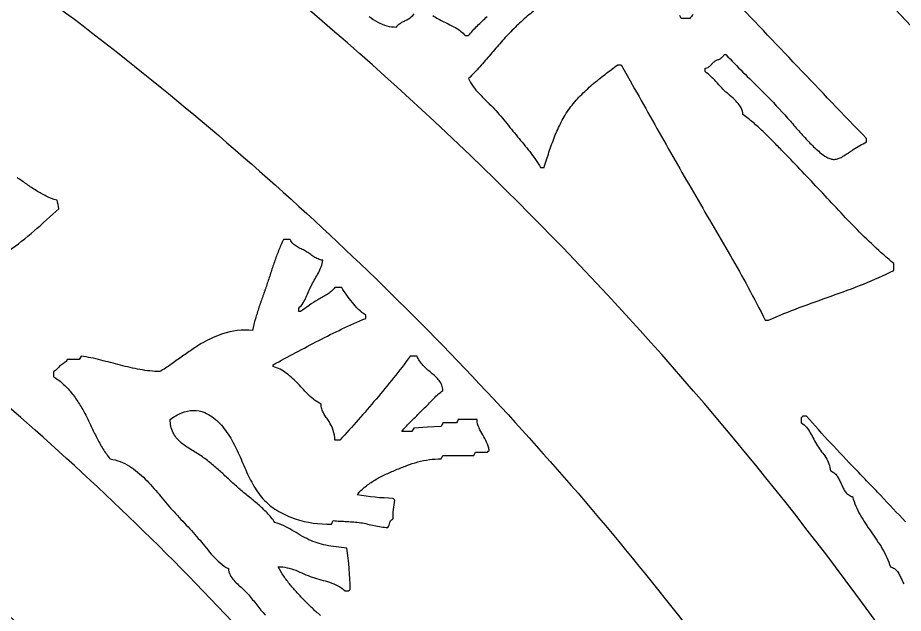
# Model space of a CAD drawing. Header units: millimetres. Extents: x 2100 to 2630, y 15240 to 16970.
# Drawn here: x 2214 to 2305.1, y 16315 to 16376.3 of the extents above; entities that cross this region are included whole.
import ezdxf

# ---------------------------------------------------------------- set-up
doc = ezdxf.new("R2010")
doc.units = ezdxf.units.MM

msp = doc.modelspace()

# ---------------------------------------------------------------- linework, layer by layer
for points in [[(2179.438, 16402.526, -0.052772), (2238.033, 16361.194, -0.051037), (2285.236, 16310.424, -0.048688), (2319.793, 16254.023, -0.056875), (2345.469, 16181.157, -0.051033), (2353.978, 16112.359, -0.049847), (2348.664, 16044.834, -0.052789)], [(2118.127, 15753.25), (2118.127, 15758.872), (2118.127, 15764.494, 0.006207), (2126.564, 15767.199, 0.037307), (2175.541, 15787.748, 0.039797), (2223.793, 15817.425, 0.042279), (2269.214, 15856.902, 0.038559), (2304.304, 15899.099, 0.042289), (2334.835, 15950.959, 0.038553), (2354.705, 16002.116, 0.03607), (2365.975, 16052.21, 0.039805), (2369.915, 16108.72, 0.043526), (2363.917, 16170.374, 0.036066), (2350.911, 16220.045, 0.037311), (2330.091, 16268.908, 0.041037), (2299.09, 16318.416, 0.037313), (2264.226, 16358.485, 0.038551), (2222.359, 16393.968, 0.038553)], [(2312.567, 16043.97, 0.054595), (2318.728, 16110.163, 0.052737), (2310.934, 16173.885, 0.048961), (2291.899, 16230.391, 0.048955), (2262.24, 16282.117, 0.057105), (2215.745, 16333.807, 0.051458), (2164.779, 16370.286, 0.039251), (2121.493, 16390.659, 0.001897)], [(2295.592, 16386.037, -0.035602), (2332.609, 16343.563, -0.036871), (2364.194, 16294.501, -0.035594), (2387.532, 16243.222, -0.0356), (2403.36, 16189.15, -0.041956), (2411.946, 16123.328, -0.036874), (2410.319, 16065.001, -0.038137), (2399.642, 16005.596, -0.038148)], [(2291.219, 16345.142, -0.01465), (2294.377, 16346.432, -0.001491), (2297.653, 16347.616, 0.00709), (2300.972, 16348.858, 0.024401), (2304.098, 16350.258), (2304.098, 16350.964, -0.016744), (2302.049, 16352.78, -0.009427), (2300.097, 16354.7, -0.006058), (2298.195, 16356.692, 0.000761), (2296.319, 16358.698, 0.003672), (2292.554, 16362.644, 0.002342), (2291.596, 16363.625, 0.008691), (2290.62, 16364.581, 0.011958), (2289.623, 16365.479, 0.01962), (2288.572, 16366.313, 0.110642), (2288.379, 16367.006, 0.063945), (2287.961, 16367.592, 0.032288), (2287.409, 16368.116, -0.012644), (2286.829, 16368.624, -0.017663), (2286.408, 16369.041, -0.000708), (2285.797, 16369.693, 0.012885), (2285.266, 16370.232, 0.030158), (2284.691, 16370.723), (2284.691, 16371.076, 0.120526), (2284.986, 16371.16, 0.065822), (2285.23, 16371.346, 0.018533), (2285.441, 16371.572, -0.059702), (2285.67, 16371.779, -0.059425), (2285.94, 16371.927, 0.022393), (2286.221, 16372.054, 0.072661), (2286.469, 16372.23, 0.124243), (2286.632, 16372.487), (2286.808, 16372.487, 0.005203), (2288.58, 16370.682, -0.000678), (2290.368, 16368.893, -0.00146), (2291.099, 16368.156, -0.014756), (2293.464, 16365.61, -0.000443), (2294.431, 16364.503, 0.012999), (2295.474, 16363.368, 0.023929), (2296.502, 16362.404, 0.048311), (2297.203, 16361.915, 0.030225), (2297.423, 16361.808, 0.062108), (2297.802, 16361.704, 0.094589), (2298.195, 16361.721, 0.046295), (2298.568, 16361.848, 0.040169), (2298.965, 16362.064, 0.001924), (2299.927, 16362.699, -0.028399), (2301.275, 16363.49), (2301.275, 16363.843, -0.002495), (2287.161, 16378.662)], [(2267.363, 16377.215, 0.016135), (2266.065, 16376.142, 0.016744), (2264.841, 16374.986, 0.016003), (2263.698, 16373.756, 0.002182), (2262.602, 16372.486, -0.004757), (2261.502, 16371.225, -0.018724), (2260.344, 16370.017, 0.058717), (2260.815, 16369.194, 0.027831), (2261.421, 16368.465, 0.014734), (2262.118, 16367.757, -0.009258), (2262.83, 16367.05, -0.024277), (2264.14, 16365.564, 0.002789), (2265.384, 16364.022, 0.002232), (2266.014, 16363.258, -0.008044), (2266.635, 16362.486, -0.013277), (2267.224, 16361.685, -0.023152), (2267.754, 16360.844), (2268.107, 16360.844, -0.001962), (2268.618, 16362.429, -0.01593), (2269.191, 16364.007, -0.023231), (2269.881, 16365.527, -0.038487), (2270.753, 16366.951, -0.037862), (2271.842, 16368.237, -0.021378), (2273.075, 16369.386, -0.014733), (2274.387, 16370.443, -0.000895), (2275.693, 16371.429), (2276.046, 16371.429), (2276.965, 16369.789), (2277.424, 16368.968), (2277.884, 16368.147, 0.000594), (2279.732, 16364.861, 0.002824), (2283.48, 16358.305, 0.001196), (2285.388, 16355.044, -0.00298), (2287.283, 16351.777, -0.005065), (2289.122, 16348.485, -0.009284), (2290.866, 16345.142), (2291.219, 16345.142)], [(2250.118, 16376.406, 0.041482), (2250.994, 16375.819, 0.126033), (2252.934, 16375.31, -0.090332), (2253.178, 16375.595, -0.045723), (2253.489, 16375.804, -0.017025), (2253.83, 16375.975, 0.033188), (2254.166, 16376.157, 0.07493), (2254.745, 16376.658, 0.012622)], [(2256.664, 16376.502, 0.026343), (2257.806, 16375.846, 0.007691), (2258.402, 16375.556, -0.01997), (2258.986, 16375.253, -0.03599), (2259.528, 16374.889, -0.060968), (2259.991, 16374.428), (2260.344, 16374.428, -0.040905), (2261.255, 16375.442, 0.007136), (2262.247, 16376.406, 0.00713)], [(2283.458, 16376.596, 0.067171), (2283.103, 16376.192), (2282.221, 16376.192, 0.073065), (2282.058, 16376.498, 0.035104)], [(2213.003, 16352.256, 0.024615), (2215.651, 16354.339, 0.00833), (2218.178, 16356.609, 0.03799), (2218.001, 16357.492, -0.052497), (2216.898, 16357.893, -0.027355), (2215.872, 16358.465, -0.014475), (2214.881, 16359.133, 0.009467), (2213.891, 16359.814, 0.011789)], [(2245.1, 16314.75, -0.018957), (2244.273, 16315.481, -0.008025), (2243.482, 16316.26, -0.00754), (2242.717, 16317.061, -0.01633), (2241.994, 16317.895, -0.020923), (2241.332, 16318.786, -0.028508), (2240.76, 16319.738, -0.069914), (2241.678, 16319.66, -0.038037), (2242.558, 16319.388, -0.015133), (2243.401, 16319.026, 0.024461), (2244.257, 16318.677, 0.023916), (2245.149, 16318.41, -0.017137), (2246.043, 16318.156, -0.03981), (2246.894, 16317.805, -0.076715), (2247.641, 16317.268), (2247.994, 16317.268), (2248.082, 16317.356, -0.000703), (2248.17, 16317.444, 0.030665), (2247.817, 16321.678, -0.033059), (2245.649, 16321.975, -0.056897), (2243.912, 16322.543, -0.02834), (2243.03, 16323.01, 0.002455), (2242.173, 16323.521, 0.018215), (2241.318, 16323.985, 0.051731), (2240.408, 16324.324, 0.043845), (2239.613, 16325.296, 0.020062), (2238.702, 16326.159, 0.010249), (2237.707, 16326.992, -0.009182), (2236.707, 16327.826, -0.01052), (2235.75, 16328.69, 0.004122), (2234.812, 16329.559, 0.012019), (2233.847, 16330.397, 0.026108), (2232.82, 16331.159, 0.010785), (2232.272, 16331.507, -0.004758), (2231.719, 16331.848, -0.012552), (2231.186, 16332.203, -0.029686), (2230.697, 16332.593, -0.039795), (2230.274, 16333.037, -0.056462), (2229.942, 16333.558, -0.062806), (2229.717, 16334.217, -0.050137), (2229.645, 16334.91, -0.063322), (2230.843, 16335.607, -0.199747), (2233.192, 16335.621, -0.056433), (2233.929, 16335.217, -0.041941), (2234.602, 16334.653, -0.033624), (2235.208, 16333.965, -0.024875), (2235.745, 16333.189, -0.020671), (2236.216, 16332.356, -0.010552), (2236.635, 16331.494, -0.005938), (2237.027, 16330.613, 0.003555), (2237.413, 16329.734, 0.008392), (2237.816, 16328.875, 0.018608), (2238.257, 16328.052, 0.024366), (2238.755, 16327.288, 0.035557), (2239.341, 16326.589, 0.070784), (2240.811, 16325.445, 0.04998), (2242.512, 16324.686, 0.088275), (2246.23, 16324.148), (2246.318, 16324.324), (2246.406, 16324.501, 0.011534), (2247.118, 16324.451, -0.000814), (2247.83, 16324.416, -0.006874), (2248.541, 16324.371, -0.019297), (2249.248, 16324.288, -0.017381), (2249.946, 16324.154, 0.002637), (2250.641, 16323.999, 0.012716), (2251.342, 16323.865, 0.032238), (2252.052, 16323.795, 0.095365), (2252.169, 16324.038, -0.016166), (2252.247, 16324.297, -0.043426), (2252.321, 16324.467, -0.199344), (2252.581, 16324.677, -0.050807), (2252.758, 16326.618), (2252.669, 16326.706), (2252.581, 16326.794, -0.034899), (2248.876, 16327.147, -0.053661), (2249.718, 16327.996, -0.036469), (2250.698, 16328.68, -0.026059), (2251.766, 16329.242, -0.00899), (2252.876, 16329.729, -0.008514), (2253.991, 16330.174, -0.023848), (2255.122, 16330.541, -0.032161), (2256.31, 16330.785, -0.041483), (2257.521, 16330.852), (2257.609, 16331.028, 0.000922), (2257.697, 16331.205), (2260.873, 16331.205), (2261.05, 16331.558), (2262.284, 16331.558), (2262.373, 16331.646), (2262.461, 16331.734, 0.090618), (2262.205, 16332.581, 0.013081), (2261.798, 16333.324, -0.02262), (2261.423, 16334.041, -0.106749), (2261.226, 16334.91), (2259.285, 16334.91), (2259.197, 16334.733), (2259.109, 16334.557), (2257.697, 16334.557, -0.000856), (2257.609, 16334.38), (2257.521, 16334.204), (2256.11, 16334.116), (2254.698, 16334.028), (2254.61, 16333.851), (2254.522, 16333.675), (2253.463, 16333.675, -0.037551), (2254.461, 16334.776, 0.006511), (2255.543, 16335.829, 0.006537), (2256.599, 16336.913, -0.037566), (2257.697, 16337.909, 0.096061), (2257.597, 16338.45, 0.073372), (2257.322, 16338.927, 0.043038), (2256.935, 16339.338, 0.007107), (2256.494, 16339.722, -0.006089), (2256.053, 16340.104, -0.025803), (2255.646, 16340.505, -0.038249), (2255.303, 16340.942, -0.058489), (2255.051, 16341.437), (2254.345, 16341.437, -0.017065), (2250.841, 16337.02, -0.009057), (2247.112, 16332.793), (2246.582, 16332.793, 0.078191), (2246.42, 16333.787, 0.060304), (2245.993, 16334.699, 0.017207), (2245.709, 16335.122, -0.026302), (2245.436, 16335.545, -0.054274), (2245.236, 16336.003, -0.086889), (2245.171, 16336.498, -0.052347), (2244.509, 16336.907, -0.029164), (2243.922, 16337.418, -0.015295), (2243.373, 16337.99, 0.008444), (2242.822, 16338.58, 0.037979), (2241.609, 16339.658, 0.040759), (2240.951, 16340.079, 0.04644), (2240.231, 16340.379), (2240.231, 16340.555, 0.001988), (2242.567, 16341.802, -0.004456), (2244.924, 16343.045, -0.007592), (2247.316, 16344.234, -0.014049), (2249.758, 16345.319), (2249.758, 16345.671, -0.075387), (2249.012, 16346.251, -0.020254), (2248.389, 16346.962, -0.010747), (2247.813, 16347.71, -0.022592), (2247.288, 16348.494), (2246.582, 16348.494, -0.062654), (2246.219, 16348.1, -0.03372), (2245.788, 16347.783, -0.018329), (2245.314, 16347.506, 0.009056), (2244.833, 16347.236, 0.024681), (2243.931, 16346.648, -0.00466), (2243.054, 16346.024), (2242.877, 16346.024), (2242.877, 16346.377, 0.061606), (2243.309, 16346.909, 0.029048), (2243.638, 16347.509, 0.012667), (2243.922, 16348.149, -0.018258), (2244.214, 16348.788, -0.018211), (2244.55, 16349.401, 0.013199), (2244.891, 16350.007, 0.030825), (2245.177, 16350.641, 0.057816), (2245.347, 16351.317, -0.08003), (2244.861, 16351.436, -0.043066), (2244.418, 16351.67, -0.016612), (2244.002, 16351.958, 0.027279), (2243.575, 16352.24, 0.024971), (2243.117, 16352.478, -0.026796), (2242.667, 16352.714, -0.06127), (2242.273, 16353.019, -0.099927), (2241.995, 16353.434), (2241.289, 16353.434, 0.019126), (2240.794, 16352.298, 0.010185), (2240.365, 16351.135, 0.005403), (2239.975, 16349.965, -0.004045), (2239.589, 16348.794, -0.004011), (2239.184, 16347.63, 0.005256), (2238.781, 16346.463, 0.009927), (2238.413, 16345.283, 0.018982), (2238.114, 16344.084, 0.105615), (2235.025, 16343.722, 0.048395), (2232.992, 16342.806, 0.020616), (2231.861, 16342.094, 0.004862), (2230.768, 16341.326, -0.002667), (2229.693, 16340.564, -0.019273), (2228.587, 16339.849, -0.044893), (2226.53, 16340.056, -0.01565), (2224.514, 16340.51, -0.000607), (2222.506, 16341.031, 0.028948), (2220.471, 16341.437), (2220.383, 16341.261), (2220.294, 16341.084), (2219.06, 16341.084, -0.100547), (2218.93, 16340.891, -0.048898), (2218.749, 16340.745, -0.015077), (2218.547, 16340.62, 0.044041), (2218.352, 16340.483, 0.045134), (2218.183, 16340.313, -0.009412), (2218.027, 16340.131, -0.038147), (2217.855, 16339.966, -0.088158), (2217.648, 16339.849), (2217.648, 16339.32, -0.046869), (2218.68, 16338.525, -0.037298), (2219.564, 16337.568, -0.030126), (2220.308, 16336.506, -0.018367), (2220.949, 16335.371, -0.010645), (2221.522, 16334.202, 0.00879), (2222.088, 16333.035, 0.019037), (2222.717, 16331.904, 0.037739), (2223.47, 16330.852, -0.057836), (2224.494, 16330.586, -0.046469), (2225.441, 16330.114, -0.036205), (2226.294, 16329.496, -0.020926), (2227.075, 16328.779, -0.015101), (2227.801, 16328.011, -0.006217), (2228.493, 16327.213, -0.001697), (2229.172, 16326.405, 0.007278), (2229.859, 16325.604, 0.003824), (2231.298, 16324.052, -0.011434), (2232.711, 16322.48, -0.007175), (2233.373, 16321.66, 0.017778), (2234.046, 16320.862, 0.032002), (2234.788, 16320.142, 0.05535), (2235.644, 16319.561, 0.108701), (2235.811, 16318.914, 0.065664), (2236.189, 16318.362, 0.032509), (2236.689, 16317.873, -0.014062), (2237.215, 16317.395, -0.023008), (2237.689, 16316.896, -0.010437), (2238.128, 16316.366, -0.003088), (2238.549, 16315.828, 0.010776), (2238.979, 16315.297, 0.01159), (2239.444, 16314.774, 0.002082)], [(2305.313, 16324.364, 0.004076), (2302.753, 16327.09, 0.000986), (2301.46, 16328.44, -0.000428), (2300.166, 16329.788, -0.002964), (2297.601, 16332.496, -0.00867), (2295.1, 16335.263), (2294.747, 16335.263, 0.000755), (2294.659, 16335.174), (2294.571, 16335.086), (2294.571, 16334.557, -0.100317), (2295.108, 16334.117, -0.039234), (2295.503, 16333.547, -0.016624), (2295.862, 16332.882, 0.025649), (2296.237, 16332.214, 0.025078), (2296.669, 16331.601, -0.022191), (2297.095, 16331.004, -0.054151), (2297.428, 16330.343, -0.082963), (2297.57, 16329.617, -0.101523), (2297.959, 16329.422, -0.072953), (2298.258, 16329.105, -0.041752), (2298.488, 16328.71, -0.006095), (2298.688, 16328.276, 0.010525), (2298.892, 16327.845, 0.046827), (2299.133, 16327.456, 0.079421), (2299.455, 16327.148, 0.09805), (2299.864, 16326.971, 0.042184), (2300.184, 16326.004, 0.027169), (2300.635, 16325.091, 0.019018), (2301.177, 16324.21, 0.0046), (2301.766, 16323.346, -0.002428), (2302.36, 16322.482, -0.016653), (2302.916, 16321.604, -0.024543), (2303.391, 16320.697, -0.03976), (2303.745, 16319.738, -0.09802), (2304.154, 16319.56, -0.079433), (2304.476, 16319.252, -0.046827), (2304.717, 16318.864, -0.010534), (2304.921, 16318.432, 0.006112), (2305.121, 16317.999, 0.041745)], [(2207.238, 16320.115, -0.048407), (2244.957, 16278.858, -0.058594), (2278.954, 16220.407, -0.052877), (2297.22, 16162.174, -0.046502)]]:
    msp.add_lwpolyline(points, format="xyb")

doc.saveas('drawing.dxf')
